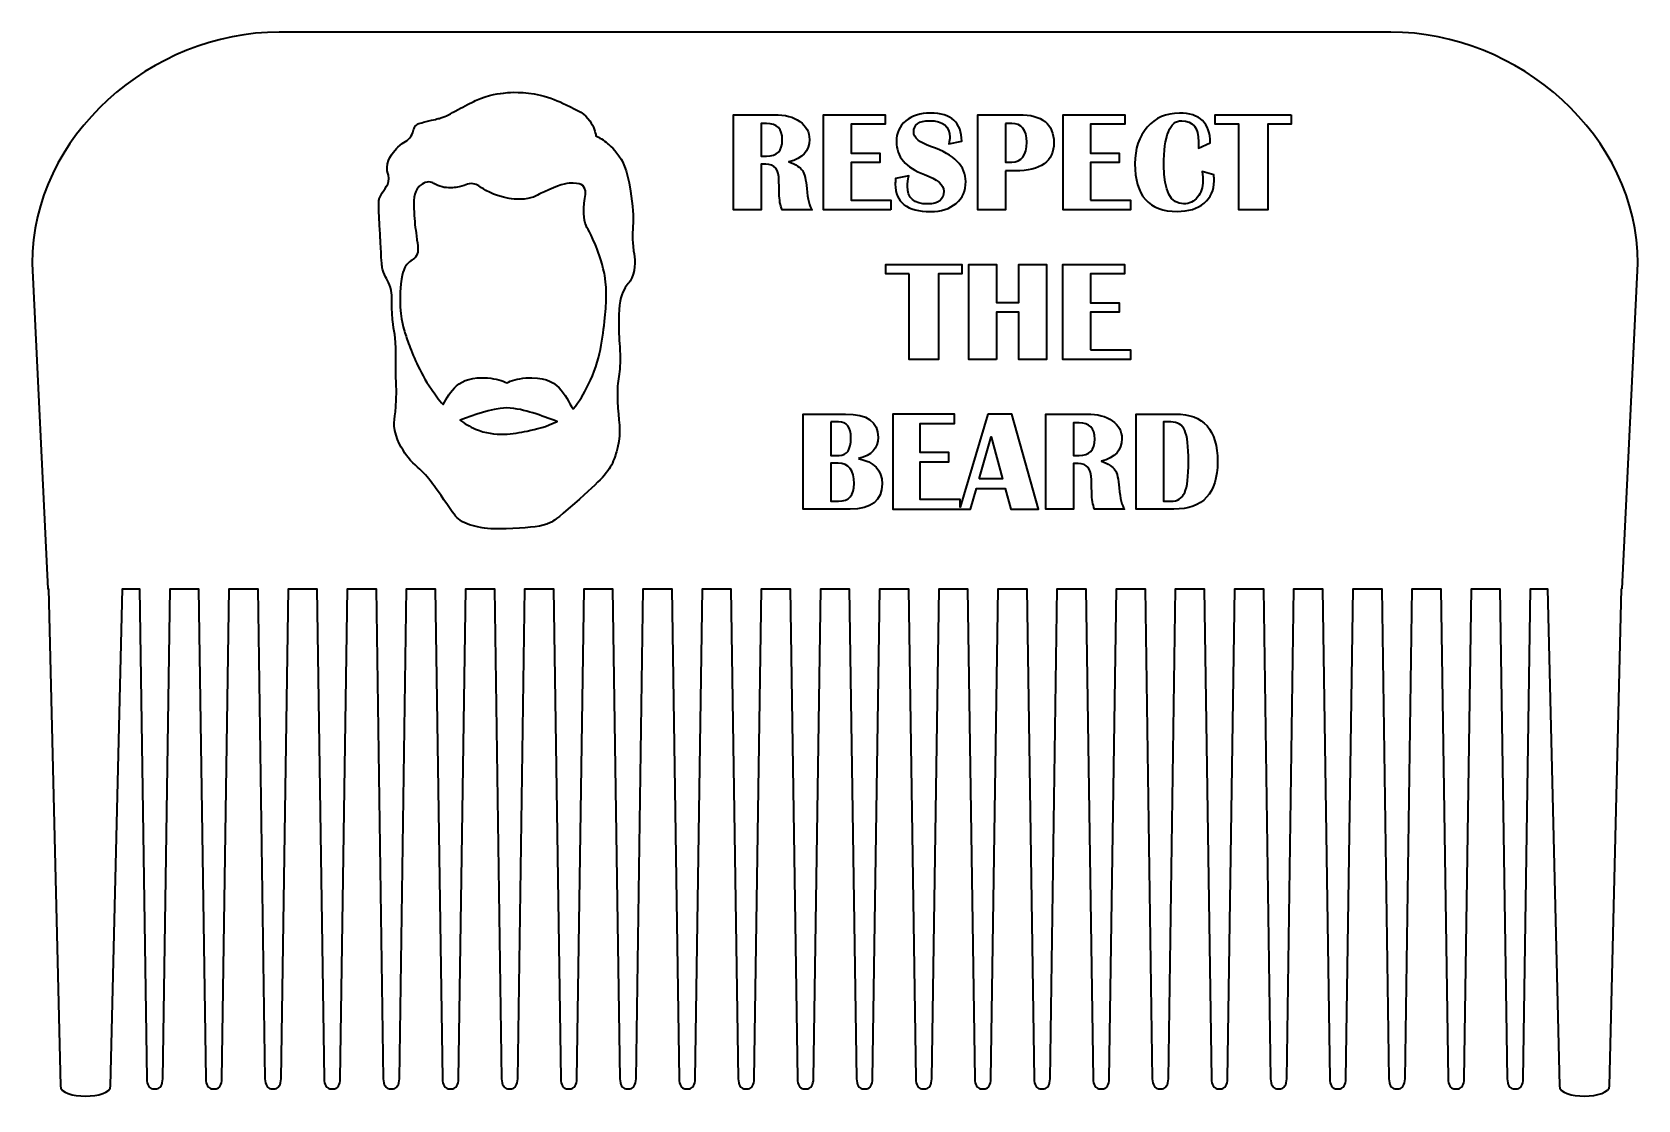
# Model space of a CAD drawing. Header units: inches. Extents: x 6.46 to 12.1, y -23.93 to -20.19.
import ezdxf

# ---------------------------------------------------------------- set-up
doc = ezdxf.new("R2010")
doc.units = ezdxf.units.IN
doc.header["$MEASUREMENT"] = 0
doc.layers.add('_U+0421_U+043B_U+043E_U+0439 1', color=7, linetype='Continuous')

# ---------------------------------------------------------------- blocks, each defined once
blk = doc.blocks.new('block 2')
at = {"layer": '_U+0421_U+043B_U+043E_U+0439 1', "color": 98, "lineweight": 35, "true_color": 0x010202}
for points, knots in [([(8.5644, -20.7796), (8.5527, -20.6788), (8.5342, -20.6451), (8.5266, -20.6325), (8.5075, -20.6009), (8.4828, -20.5799), (8.4804, -20.5779), (8.4646, -20.5647), (8.4496, -20.5561), (8.4383, -20.5506), (8.4362, -20.5377), (8.4311, -20.5177), (8.4173, -20.498), (8.3994, -20.4725), (8.3764, -20.4614), (8.3333, -20.4413), (8.3044, -20.4278), (8.2796, -20.4163), (8.2429, -20.4077), (8.1836, -20.3938), (8.136, -20.3977), (8.121, -20.3993), (8.1026, -20.4012), (8.0618, -20.4057), (8.0159, -20.4266), (7.9989, -20.4343), (7.9762, -20.4466), (7.955, -20.4581), (7.9235, -20.4752), (7.9141, -20.4814), (7.8941, -20.4875), (7.8882, -20.4893), (7.8761, -20.4922), (7.852, -20.498), (7.8211, -20.5055), (7.8151, -20.5064), (7.8079, -20.5127), (7.7957, -20.5235), (7.7997, -20.5327), (7.789, -20.5506), (7.7764, -20.5717), (7.7658, -20.5675), (7.7428, -20.5905), (7.7326, -20.6006), (7.7061, -20.6271), (7.7049, -20.6619), (7.7043, -20.6807), (7.7117, -20.6811), (7.7112, -20.6998), (7.7105, -20.7312), (7.6892, -20.7387), (7.6776, -20.7712), (7.6748, -20.779), (7.6747, -20.7823), (7.6787, -20.8626), (7.6816, -20.9226), (7.6801, -20.8888), (7.6829, -20.9425), (7.6858, -20.9996), (7.6858, -21.0052), (7.6892, -21.0181), (7.6974, -21.0503), (7.7071, -21.0534), (7.7165, -21.0833), (7.7253, -21.1112), (7.7199, -21.1183), (7.7228, -21.1736), (7.7261, -21.2378), (7.7337, -21.236), (7.7354, -21.2955), (7.7362, -21.3237), (7.7346, -21.3268), (7.7354, -21.3775), (7.7361, -21.4184), (7.7372, -21.4224), (7.7375, -21.4468), (7.7386, -21.5375), (7.7236, -21.5416), (7.7322, -21.5845), (7.7415, -21.6301), (7.7659, -21.6628), (7.7785, -21.6791), (7.8032, -21.711), (7.8169, -21.7123), (7.852, -21.7547), (7.8607, -21.7652), (7.8753, -21.7862), (7.9046, -21.8283), (7.9399, -21.8791), (7.945, -21.8883), (7.9613, -21.8997), (7.9831, -21.915), (8.0038, -21.9192), (8.0328, -21.9249), (8.0468, -21.9277), (8.0792, -21.9332), (8.1462, -21.9291), (8.2123, -21.9252), (8.2454, -21.9232), (8.2786, -21.9081), (8.2896, -21.9031), (8.2968, -21.8987), (8.3627, -21.8409), (8.4597, -21.7556), (8.4822, -21.7317), (8.4993, -21.6917), (8.5075, -21.6723), (8.5113, -21.6568), (8.514, -21.6454), (8.5287, -21.5835), (8.517, -21.5506), (8.514, -21.4815), (8.5102, -21.3929), (8.5274, -21.3989), (8.5224, -21.3029), (8.5207, -21.2708), (8.5176, -21.2465), (8.5182, -21.1999), (8.519, -21.1388), (8.5253, -21.1132), (8.5371, -21.0906), (8.5487, -21.0685), (8.5553, -21.0691), (8.5644, -21.0486), (8.5801, -21.0133), (8.5743, -20.9805), (8.5707, -20.954), (8.5592, -20.8677), (8.5765, -20.8835), (8.5644, -20.7796)], [0, 0, 0, 0, 1, 1, 1, 2, 2, 2, 3, 3, 3, 4, 4, 4, 5, 5, 5, 6, 6, 6, 7, 7, 7, 8, 8, 8, 9, 9, 9, 10, 10, 10, 11, 11, 11, 12, 12, 12, 13, 13, 13, 14, 14, 14, 15, 15, 15, 16, 16, 16, 17, 17, 17, 18, 18, 18, 19, 19, 19, 20, 20, 20, 21, 21, 21, 22, 22, 22, 23, 23, 23, 24, 24, 24, 25, 25, 25, 26, 26, 26, 27, 27, 27, 28, 28, 28, 29, 29, 29, 30, 30, 30, 31, 31, 31, 32, 32, 32, 33, 33, 33, 34, 34, 34, 35, 35, 35, 36, 36, 36, 37, 37, 37, 38, 38, 38, 39, 39, 39, 40, 40, 40, 41, 41, 41, 42, 42, 42, 43, 43, 43, 43]), ([(8.4699, -21.1894), (8.4622, -21.2588), (8.4552, -21.3371), (8.411, -21.4248), (8.3951, -21.4563), (8.3809, -21.4836), (8.3578, -21.5087), (8.3278, -21.4643), (8.3118, -21.3916), (8.1924, -21.4003), (8.1628, -21.4024), (8.1395, -21.4108), (8.1252, -21.4171), (8.1109, -21.4108), (8.0876, -21.4024), (8.0579, -21.4003), (7.951, -21.3925), (7.927, -21.4501), (7.9017, -21.4941), (7.8855, -21.4757), (7.8729, -21.4576), (7.8604, -21.4395), (7.8166, -21.3757), (7.7949, -21.3183), (7.7806, -21.2798), (7.7733, -21.2601), (7.7687, -21.2477), (7.7638, -21.2293), (7.7595, -21.2132), (7.7437, -21.1505), (7.7533, -21.0696), (7.7586, -21.0243), (7.7676, -21.0103), (7.7743, -21.0024), (7.7881, -20.9859), (7.799, -20.9869), (7.8079, -20.9709), (7.8168, -20.9547), (7.8132, -20.9402), (7.8079, -20.9015), (7.8045, -20.8764), (7.8006, -20.8479), (7.7995, -20.8196), (7.7979, -20.7769), (7.7972, -20.7486), (7.8163, -20.7292), (7.8196, -20.7259), (7.8335, -20.7125), (7.852, -20.7124), (7.8666, -20.7123), (7.8712, -20.7204), (7.8899, -20.7271), (7.9118, -20.7349), (7.9314, -20.7329), (7.9466, -20.7313), (7.9811, -20.7277), (7.9853, -20.7156), (8.0075, -20.7187), (8.0239, -20.7209), (8.0272, -20.7282), (8.0517, -20.7418), (8.0603, -20.7466), (8.09, -20.7623), (8.1273, -20.7691), (8.1431, -20.772), (8.1757, -20.7775), (8.2135, -20.767), (8.2323, -20.7617), (8.2266, -20.7597), (8.2723, -20.7397), (8.3204, -20.7187), (8.3397, -20.7153), (8.3585, -20.7166), (8.3756, -20.7177), (8.3844, -20.7183), (8.3921, -20.725), (8.4155, -20.7453), (8.3865, -20.7852), (8.3984, -20.8469), (8.4043, -20.8772), (8.4123, -20.8731), (8.4362, -20.933), (8.4414, -20.9461), (8.4586, -20.9895), (8.4678, -21.0339), (8.4705, -21.0472), (8.4801, -21.0969), (8.4699, -21.1894)], [0, 0, 0, 0, 1, 1, 1, 2, 2, 2, 3, 3, 3, 4, 4, 4, 5, 5, 5, 6, 6, 6, 7, 7, 7, 8, 8, 8, 9, 9, 9, 10, 10, 10, 11, 11, 11, 12, 12, 12, 13, 13, 13, 14, 14, 14, 15, 15, 15, 16, 16, 16, 17, 17, 17, 18, 18, 18, 19, 19, 19, 20, 20, 20, 21, 21, 21, 22, 22, 22, 23, 23, 23, 24, 24, 24, 25, 25, 25, 26, 26, 26, 27, 27, 27, 28, 28, 28, 29, 29, 29, 29]), ([(8.1967, -21.5866), (8.1497, -21.596), (8.0851, -21.609), (8.0159, -21.5803), (7.9937, -21.571), (7.9757, -21.5594), (7.9611, -21.5484), (8.0133, -21.5302), (8.063, -21.5085), (8.1252, -21.5053), (8.1922, -21.5088), (8.2447, -21.5339), (8.3016, -21.5527), (8.2655, -21.5727), (8.2295, -21.58), (8.1967, -21.5866)], [0, 0, 0, 0, 1, 1, 1, 2, 2, 2, 3, 3, 3, 4, 4, 4, 5, 5, 5, 5])]:
    blk.add_open_spline(points, degree=3, knots=knots, dxfattribs=at)
blk = doc.blocks.new('block 3')
at = {"layer": '_U+0421_U+043B_U+043E_U+0439 1', "color": 98, "lineweight": 35, "true_color": 0x010202}
for points, knots in [([(9.1785, -20.7357), (9.1758, -20.7042), (9.1709, -20.683), (9.1637, -20.6721), (9.1564, -20.6611), (9.1405, -20.6511), (9.1158, -20.642), (9.1638, -20.6297), (9.1878, -20.6034), (9.1878, -20.563), (9.1878, -20.5365), (9.1766, -20.5155), (9.1542, -20.4997), (9.1319, -20.484), (9.102, -20.4761), (9.0647, -20.4761), (9.0647, -20.4761), (8.9211, -20.4761), (8.9211, -20.4761), (8.9211, -20.4761), (8.9211, -20.81), (8.9211, -20.81), (8.9211, -20.81), (9.018, -20.81), (9.018, -20.81), (9.018, -20.81), (9.018, -20.6496), (9.018, -20.6496), (9.018, -20.6496), (9.0346, -20.6496), (9.0346, -20.6496), (9.0656, -20.6496), (9.0811, -20.6688), (9.0811, -20.7073), (9.0811, -20.7073), (9.0816, -20.7322), (9.0816, -20.7322), (9.0816, -20.7322), (9.0821, -20.7521), (9.0821, -20.7521), (9.0821, -20.7752), (9.0854, -20.7946), (9.0921, -20.81), (9.0921, -20.81), (9.1973, -20.81), (9.1973, -20.81), (9.1878, -20.798), (9.1816, -20.7732), (9.1785, -20.7357)], [0, 0, 0, 0, 1, 1, 1, 2, 2, 2, 3, 3, 3, 4, 4, 4, 5, 5, 5, 6, 6, 6, 7, 7, 7, 8, 8, 8, 9, 9, 9, 10, 10, 10, 11, 11, 11, 12, 12, 12, 13, 13, 13, 14, 14, 14, 15, 15, 15, 16, 16, 16, 16]), ([(9.0375, -20.6219), (9.0375, -20.6219), (9.018, -20.6219), (9.018, -20.6219), (9.018, -20.6219), (9.018, -20.5069), (9.018, -20.5069), (9.018, -20.5069), (9.0375, -20.5069), (9.0375, -20.5069), (9.0742, -20.5069), (9.0926, -20.5261), (9.0926, -20.5644), (9.0926, -20.6028), (9.0742, -20.6219), (9.0375, -20.6219)], [0, 0, 0, 0, 1, 1, 1, 2, 2, 2, 3, 3, 3, 4, 4, 4, 5, 5, 5, 5])]:
    blk.add_open_spline(points, degree=3, knots=knots, dxfattribs=at)
blk = doc.blocks.new('block 4')
at = {"layer": '_U+0421_U+043B_U+043E_U+0439 1', "color": 98, "lineweight": 35, "true_color": 0x010202}
for points, knots in [([(9.8764, -20.6733), (9.8764, -20.6733), (9.9099, -20.6733), (9.9099, -20.6733), (10.0008, -20.6733), (10.0462, -20.6403), (10.0462, -20.5742), (10.0462, -20.5088), (10.0053, -20.4761), (9.9236, -20.4761), (9.9236, -20.4761), (9.7795, -20.4761), (9.7795, -20.4761), (9.7795, -20.4761), (9.7795, -20.81), (9.7795, -20.81), (9.7795, -20.81), (9.8764, -20.81), (9.8764, -20.81), (9.8764, -20.81), (9.8764, -20.6733), (9.8764, -20.6733)], [0, 0, 0, 0, 1, 1, 1, 2, 2, 2, 3, 3, 3, 4, 4, 4, 5, 5, 5, 6, 6, 6, 7, 7, 7, 7]), ([(9.8764, -20.5069), (9.8764, -20.5069), (9.8982, -20.5069), (9.8982, -20.5069), (9.9334, -20.5069), (9.951, -20.5288), (9.951, -20.5725), (9.951, -20.6192), (9.9334, -20.6425), (9.8982, -20.6425), (9.8982, -20.6425), (9.8764, -20.6425), (9.8764, -20.6425), (9.8764, -20.6425), (9.8764, -20.5069), (9.8764, -20.5069)], [0, 0, 0, 0, 1, 1, 1, 2, 2, 2, 3, 3, 3, 4, 4, 4, 5, 5, 5, 5])]:
    blk.add_open_spline(points, degree=3, knots=knots, dxfattribs=at)
blk = doc.blocks.new('block 5')
at = {"layer": '_U+0421_U+043B_U+043E_U+0439 1', "color": 98, "lineweight": 35, "true_color": 0x010202}
for points, knots in [([(9.3599, -21.6835), (9.406, -21.6726), (9.4291, -21.6477), (9.4291, -21.6089), (9.4291, -21.5542), (9.3909, -21.5269), (9.3144, -21.5269), (9.3144, -21.5269), (9.1659, -21.5269), (9.1659, -21.5269), (9.1659, -21.5269), (9.1659, -21.8609), (9.1659, -21.8609), (9.1659, -21.8609), (9.331, -21.8609), (9.331, -21.8609), (9.4059, -21.8609), (9.4433, -21.8313), (9.4433, -21.7721), (9.4433, -21.7241), (9.4155, -21.6946), (9.3599, -21.6835)], [0, 0, 0, 0, 1, 1, 1, 2, 2, 2, 3, 3, 3, 4, 4, 4, 5, 5, 5, 6, 6, 6, 7, 7, 7, 7]), ([(9.2628, -21.5546), (9.2628, -21.5546), (9.2902, -21.5546), (9.2902, -21.5546), (9.3193, -21.5546), (9.3339, -21.5734), (9.3339, -21.6111), (9.3339, -21.6519), (9.3202, -21.6722), (9.2926, -21.6722), (9.2926, -21.6722), (9.2628, -21.6722), (9.2628, -21.6722), (9.2628, -21.6722), (9.2628, -21.5546), (9.2628, -21.5546)], [0, 0, 0, 0, 1, 1, 1, 2, 2, 2, 3, 3, 3, 4, 4, 4, 5, 5, 5, 5]), ([(9.2904, -21.8332), (9.2904, -21.8332), (9.2628, -21.8332), (9.2628, -21.8332), (9.2628, -21.8332), (9.2628, -21.6999), (9.2628, -21.6999), (9.2628, -21.6999), (9.2887, -21.6999), (9.2887, -21.6999), (9.326, -21.6999), (9.3447, -21.7236), (9.3447, -21.7711), (9.3447, -21.8125), (9.3266, -21.8332), (9.2904, -21.8332)], [0, 0, 0, 0, 1, 1, 1, 2, 2, 2, 3, 3, 3, 4, 4, 4, 5, 5, 5, 5])]:
    blk.add_open_spline(points, degree=3, knots=knots, dxfattribs=at)
blk = doc.blocks.new('block 6')
at = {"layer": '_U+0421_U+043B_U+043E_U+0439 1', "color": 98, "lineweight": 35, "true_color": 0x010202}
for points in [[(9.8142, -21.5269), (9.7173, -21.8542), (9.7173, -21.8273), (9.5774, -21.8273), (9.5774, -21.695), (9.6779, -21.695), (9.6779, -21.6615), (9.5774, -21.6615), (9.5774, -21.5604), (9.697, -21.5604), (9.697, -21.5269), (9.4805, -21.5269), (9.4805, -21.8609), (9.7153, -21.8609), (9.7173, -21.8609), (9.7532, -21.8609), (9.7745, -21.7884), (9.8751, -21.7884), (9.8949, -21.8609), (9.9923, -21.8609), (9.8993, -21.5269), (9.8142, -21.5269)], [(9.7841, -21.7549), (9.8266, -21.6069), (9.866, -21.7549), (9.7841, -21.7549)]]:
    blk.add_lwpolyline(points, dxfattribs=at)
blk = doc.blocks.new('block 7')
at = {"layer": '_U+0421_U+043B_U+043E_U+0439 1', "color": 98, "lineweight": 35, "true_color": 0x010202}
for points, knots in [([(10.261, -21.7229), (10.2537, -21.712), (10.2378, -21.7019), (10.2132, -21.6928), (10.2611, -21.6806), (10.2851, -21.6542), (10.2851, -21.6138), (10.2851, -21.5873), (10.2739, -21.5663), (10.2516, -21.5505), (10.2292, -21.5348), (10.1994, -21.5269), (10.162, -21.5269), (10.162, -21.5269), (10.0184, -21.5269), (10.0184, -21.5269), (10.0184, -21.5269), (10.0184, -21.8609), (10.0184, -21.8609), (10.0184, -21.8609), (10.1153, -21.8609), (10.1153, -21.8609), (10.1153, -21.8609), (10.1153, -21.7004), (10.1153, -21.7004), (10.1153, -21.7004), (10.1319, -21.7004), (10.1319, -21.7004), (10.1629, -21.7004), (10.1784, -21.7196), (10.1784, -21.7581), (10.1784, -21.7581), (10.1789, -21.7831), (10.1789, -21.7831), (10.1789, -21.7831), (10.1794, -21.8029), (10.1794, -21.8029), (10.1794, -21.826), (10.1827, -21.8454), (10.1894, -21.8609), (10.1894, -21.8609), (10.2946, -21.8609), (10.2946, -21.8609), (10.2852, -21.8488), (10.2789, -21.824), (10.2758, -21.7865), (10.2732, -21.755), (10.2683, -21.7338), (10.261, -21.7229)], [0, 0, 0, 0, 1, 1, 1, 2, 2, 2, 3, 3, 3, 4, 4, 4, 5, 5, 5, 6, 6, 6, 7, 7, 7, 8, 8, 8, 9, 9, 9, 10, 10, 10, 11, 11, 11, 12, 12, 12, 13, 13, 13, 14, 14, 14, 15, 15, 15, 16, 16, 16, 16]), ([(10.1349, -21.6727), (10.1349, -21.6727), (10.1153, -21.6727), (10.1153, -21.6727), (10.1153, -21.6727), (10.1153, -21.5578), (10.1153, -21.5578), (10.1153, -21.5578), (10.1349, -21.5578), (10.1349, -21.5578), (10.1716, -21.5578), (10.1899, -21.5769), (10.1899, -21.6152), (10.1899, -21.6536), (10.1716, -21.6727), (10.1349, -21.6727)], [0, 0, 0, 0, 1, 1, 1, 2, 2, 2, 3, 3, 3, 4, 4, 4, 5, 5, 5, 5])]:
    blk.add_open_spline(points, degree=3, knots=knots, dxfattribs=at)
blk = doc.blocks.new('block 8')
at = {"layer": '_U+0421_U+043B_U+043E_U+0439 1', "color": 98, "lineweight": 35, "true_color": 0x010202}
for points, knots in [([(10.4735, -21.5269), (10.4735, -21.5269), (10.335, -21.5269), (10.335, -21.5269), (10.335, -21.5269), (10.335, -21.8609), (10.335, -21.8609), (10.335, -21.8609), (10.4681, -21.8609), (10.4681, -21.8609), (10.57, -21.8609), (10.621, -21.8053), (10.621, -21.6943), (10.621, -21.5827), (10.5718, -21.5269), (10.4735, -21.5269)], [0, 0, 0, 0, 1, 1, 1, 2, 2, 2, 3, 3, 3, 4, 4, 4, 5, 5, 5, 5]), ([(10.5057, -21.803), (10.4968, -21.8231), (10.4806, -21.8332), (10.4573, -21.8332), (10.4573, -21.8332), (10.4319, -21.8332), (10.4319, -21.8332), (10.4319, -21.8332), (10.4319, -21.5546), (10.4319, -21.5546), (10.4319, -21.5546), (10.4573, -21.5546), (10.4573, -21.5546), (10.4808, -21.5546), (10.497, -21.5646), (10.5059, -21.5847), (10.5148, -21.6047), (10.5192, -21.6411), (10.5192, -21.6938), (10.5192, -21.7464), (10.5147, -21.7828), (10.5057, -21.803)], [0, 0, 0, 0, 1, 1, 1, 2, 2, 2, 3, 3, 3, 4, 4, 4, 5, 5, 5, 6, 6, 6, 7, 7, 7, 7])]:
    blk.add_open_spline(points, degree=3, knots=knots, dxfattribs=at)

msp = doc.modelspace()

# ---------------------------------------------------------------- linework, layer by layer
at = {"layer": '_U+0421_U+043B_U+043E_U+0439 1', "color": 98, "lineweight": 35, "true_color": 0x010202}
for points in [[(9.4742, -20.81), (9.2374, -20.81), (9.2374, -20.4761), (9.4539, -20.4761), (9.4539, -20.5096), (9.3343, -20.5096), (9.3343, -20.6107), (9.4348, -20.6107), (9.4348, -20.6442), (9.3343, -20.6442), (9.3343, -20.7765), (9.4742, -20.7765), (9.4742, -20.81)], [(10.1753, -20.7765), (10.3153, -20.7765), (10.3153, -20.81), (10.0785, -20.81), (10.0785, -20.4761), (10.295, -20.4761), (10.295, -20.5096), (10.1753, -20.5096), (10.1753, -20.6107), (10.2759, -20.6107), (10.2759, -20.6442), (10.1753, -20.6442), (10.1753, -20.7765)], [(10.8801, -20.4761), (10.8801, -20.5096), (10.7982, -20.5096), (10.7982, -20.81), (10.6954, -20.81), (10.6954, -20.5096), (10.613, -20.5096), (10.613, -20.4761), (10.8801, -20.4761)], [(9.5384, -21.035), (9.456, -21.035), (9.456, -21.0015), (9.7231, -21.0015), (9.7231, -21.035), (9.6411, -21.035), (9.6411, -21.3354), (9.5384, -21.3354), (9.5384, -21.035)], [(9.8449, -21.3354), (9.748, -21.3354), (9.748, -21.0015), (9.8449, -21.0015), (9.8449, -21.1358), (9.9239, -21.1358), (9.9239, -21.0015), (10.0208, -21.0015), (10.0208, -21.3354), (9.9239, -21.3354), (9.9239, -21.1693), (9.8449, -21.1693), (9.8449, -21.3354)], [(10.1749, -21.3019), (10.3149, -21.3019), (10.3149, -21.3354), (10.0781, -21.3354), (10.0781, -21.0015), (10.2946, -21.0015), (10.2946, -21.035), (10.1749, -21.035), (10.1749, -21.1361), (10.2755, -21.1361), (10.2755, -21.1696), (10.1749, -21.1696), (10.1749, -21.3019)]]:
    msp.add_lwpolyline(points, dxfattribs=at)
at = {"layer": '_U+0421_U+043B_U+043E_U+0439 1', "color": 22, "lineweight": 35, "true_color": 0xe52421}
msp.add_open_spline([(12.0417, -22.1412), (12.0417, -22.1412), (12.0393, -22.1412), (12.0393, -22.1412), (12.0393, -22.1412), (11.998, -23.8852), (11.998, -23.8852), (11.9969, -23.9319), (11.8226, -23.9347), (11.8214, -23.8852), (11.8214, -23.8852), (11.7802, -22.1412), (11.7802, -22.1412), (11.7802, -22.1412), (11.7204, -22.1412), (11.7204, -22.1412), (11.7204, -22.1412), (11.6949, -23.8614), (11.6949, -23.8614), (11.6947, -23.8803), (11.6856, -23.8954), (11.6746, -23.8954), (11.6746, -23.8954), (11.6587, -23.8954), (11.6587, -23.8954), (11.6477, -23.8954), (11.6387, -23.8803), (11.6384, -23.8614), (11.6384, -23.8614), (11.613, -22.1412), (11.613, -22.1412), (11.613, -22.1412), (11.5126, -22.1412), (11.5126, -22.1412), (11.5126, -22.1412), (11.4872, -23.8614), (11.4872, -23.8614), (11.4869, -23.8803), (11.4779, -23.8954), (11.4669, -23.8954), (11.4669, -23.8954), (11.451, -23.8954), (11.451, -23.8954), (11.44, -23.8954), (11.4309, -23.8803), (11.4307, -23.8614), (11.4307, -23.8614), (11.4052, -22.1412), (11.4052, -22.1412), (11.4052, -22.1412), (11.3049, -22.1412), (11.3049, -22.1412), (11.3049, -22.1412), (11.2795, -23.8614), (11.2795, -23.8614), (11.2792, -23.8803), (11.2702, -23.8954), (11.2591, -23.8954), (11.2591, -23.8954), (11.2433, -23.8954), (11.2433, -23.8954), (11.2322, -23.8954), (11.2232, -23.8803), (11.2229, -23.8614), (11.2229, -23.8614), (11.1975, -22.1412), (11.1975, -22.1412), (11.1975, -22.1412), (11.0972, -22.1412), (11.0972, -22.1412), (11.0972, -22.1412), (11.0718, -23.8614), (11.0718, -23.8614), (11.0715, -23.8803), (11.0625, -23.8954), (11.0514, -23.8954), (11.0514, -23.8954), (11.0355, -23.8954), (11.0355, -23.8954), (11.0245, -23.8954), (11.0155, -23.8803), (11.0152, -23.8614), (11.0152, -23.8614), (10.9898, -22.1412), (10.9898, -22.1412), (10.9898, -22.1412), (10.8895, -22.1412), (10.8895, -22.1412), (10.8895, -22.1412), (10.864, -23.8614), (10.864, -23.8614), (10.8638, -23.8803), (10.8547, -23.8954), (10.8437, -23.8954), (10.8437, -23.8954), (10.8278, -23.8954), (10.8278, -23.8954), (10.8168, -23.8954), (10.8077, -23.8803), (10.8075, -23.8614), (10.8075, -23.8614), (10.782, -22.1412), (10.782, -22.1412), (10.782, -22.1412), (10.6817, -22.1412), (10.6817, -22.1412), (10.6817, -22.1412), (10.6563, -23.8614), (10.6563, -23.8614), (10.656, -23.8803), (10.647, -23.8954), (10.636, -23.8954), (10.636, -23.8954), (10.6201, -23.8954), (10.6201, -23.8954), (10.609, -23.8954), (10.6, -23.8803), (10.5997, -23.8614), (10.5997, -23.8614), (10.5743, -22.1412), (10.5743, -22.1412), (10.5743, -22.1412), (10.474, -22.1412), (10.474, -22.1412), (10.474, -22.1412), (10.4486, -23.8614), (10.4486, -23.8614), (10.4483, -23.8803), (10.4393, -23.8954), (10.4282, -23.8954), (10.4282, -23.8954), (10.4124, -23.8954), (10.4124, -23.8954), (10.4013, -23.8954), (10.3923, -23.8803), (10.392, -23.8614), (10.392, -23.8614), (10.3666, -22.1412), (10.3666, -22.1412), (10.3666, -22.1412), (10.2663, -22.1412), (10.2663, -22.1412), (10.2663, -22.1412), (10.2408, -23.8614), (10.2408, -23.8614), (10.2406, -23.8803), (10.2315, -23.8954), (10.2205, -23.8954), (10.2205, -23.8954), (10.2046, -23.8954), (10.2046, -23.8954), (10.1936, -23.8954), (10.1846, -23.8803), (10.1843, -23.8614), (10.1843, -23.8614), (10.1589, -22.1412), (10.1589, -22.1412), (10.1589, -22.1412), (10.0585, -22.1412), (10.0585, -22.1412), (10.0585, -22.1412), (10.0331, -23.8614), (10.0331, -23.8614), (10.0328, -23.8803), (10.0238, -23.8954), (10.0128, -23.8954), (10.0128, -23.8954), (9.9969, -23.8954), (9.9969, -23.8954), (9.9859, -23.8954), (9.9768, -23.8803), (9.9766, -23.8614), (9.9766, -23.8614), (9.9511, -22.1412), (9.9511, -22.1412), (9.9511, -22.1412), (9.8508, -22.1412), (9.8508, -22.1412), (9.8508, -22.1412), (9.8254, -23.8614), (9.8254, -23.8614), (9.8251, -23.8803), (9.8161, -23.8954), (9.805, -23.8954), (9.805, -23.8954), (9.7892, -23.8954), (9.7892, -23.8954), (9.7781, -23.8954), (9.7691, -23.8803), (9.7688, -23.8614), (9.7688, -23.8614), (9.7434, -22.1412), (9.7434, -22.1412), (9.7434, -22.1412), (9.6431, -22.1412), (9.6431, -22.1412), (9.6431, -22.1412), (9.6177, -23.8614), (9.6177, -23.8614), (9.6174, -23.8803), (9.6083, -23.8954), (9.5973, -23.8954), (9.5973, -23.8954), (9.5814, -23.8954), (9.5814, -23.8954), (9.5704, -23.8954), (9.5614, -23.8803), (9.5611, -23.8614), (9.5611, -23.8614), (9.5357, -22.1412), (9.5357, -22.1412), (9.5357, -22.1412), (9.4353, -22.1412), (9.4353, -22.1412), (9.4353, -22.1412), (9.4099, -23.8614), (9.4099, -23.8614), (9.4096, -23.8803), (9.4006, -23.8954), (9.3896, -23.8954), (9.3896, -23.8954), (9.3737, -23.8954), (9.3737, -23.8954), (9.3627, -23.8954), (9.3536, -23.8803), (9.3534, -23.8614), (9.3534, -23.8614), (9.3279, -22.1412), (9.3279, -22.1412), (9.3279, -22.1412), (9.2276, -22.1412), (9.2276, -22.1412), (9.2276, -22.1412), (9.2022, -23.8614), (9.2022, -23.8614), (9.2019, -23.8803), (9.1929, -23.8954), (9.1819, -23.8954), (9.1819, -23.8954), (9.166, -23.8954), (9.166, -23.8954), (9.1549, -23.8954), (9.1459, -23.8803), (9.1456, -23.8614), (9.1456, -23.8614), (9.1202, -22.1412), (9.1202, -22.1412), (9.1202, -22.1412), (9.0199, -22.1412), (9.0199, -22.1412), (9.0199, -22.1412), (8.9945, -23.8614), (8.9945, -23.8614), (8.9942, -23.8803), (8.9852, -23.8954), (8.9741, -23.8954), (8.9741, -23.8954), (8.9582, -23.8954), (8.9582, -23.8954), (8.9472, -23.8954), (8.9382, -23.8803), (8.9379, -23.8614), (8.9379, -23.8614), (8.9125, -22.1412), (8.9125, -22.1412), (8.9125, -22.1412), (8.8122, -22.1412), (8.8122, -22.1412), (8.8122, -22.1412), (8.7867, -23.8614), (8.7867, -23.8614), (8.7865, -23.8803), (8.7774, -23.8954), (8.7664, -23.8954), (8.7664, -23.8954), (8.7505, -23.8954), (8.7505, -23.8954), (8.7395, -23.8954), (8.7305, -23.8803), (8.7302, -23.8614), (8.7302, -23.8614), (8.7047, -22.1412), (8.7047, -22.1412), (8.7047, -22.1412), (8.6044, -22.1412), (8.6044, -22.1412), (8.6044, -22.1412), (8.579, -23.8614), (8.579, -23.8614), (8.5787, -23.8803), (8.5697, -23.8954), (8.5587, -23.8954), (8.5587, -23.8954), (8.5428, -23.8954), (8.5428, -23.8954), (8.5317, -23.8954), (8.5227, -23.8803), (8.5224, -23.8614), (8.5224, -23.8614), (8.497, -22.1412), (8.497, -22.1412), (8.497, -22.1412), (8.3967, -22.1412), (8.3967, -22.1412), (8.3967, -22.1412), (8.3713, -23.8614), (8.3713, -23.8614), (8.371, -23.8803), (8.362, -23.8954), (8.3509, -23.8954), (8.3509, -23.8954), (8.3351, -23.8954), (8.3351, -23.8954), (8.324, -23.8954), (8.315, -23.8803), (8.3147, -23.8614), (8.3147, -23.8614), (8.2893, -22.1412), (8.2893, -22.1412), (8.2893, -22.1412), (8.189, -22.1412), (8.189, -22.1412), (8.189, -22.1412), (8.1635, -23.8614), (8.1635, -23.8614), (8.1633, -23.8803), (8.1542, -23.8954), (8.1432, -23.8954), (8.1432, -23.8954), (8.1273, -23.8954), (8.1273, -23.8954), (8.1163, -23.8954), (8.1073, -23.8803), (8.107, -23.8614), (8.107, -23.8614), (8.0816, -22.1412), (8.0816, -22.1412), (8.0816, -22.1412), (7.9812, -22.1412), (7.9812, -22.1412), (7.9812, -22.1412), (7.9558, -23.8614), (7.9558, -23.8614), (7.9555, -23.8803), (7.9465, -23.8954), (7.9355, -23.8954), (7.9355, -23.8954), (7.9196, -23.8954), (7.9196, -23.8954), (7.9086, -23.8954), (7.8995, -23.8803), (7.8993, -23.8614), (7.8993, -23.8614), (7.8738, -22.1412), (7.8738, -22.1412), (7.8738, -22.1412), (7.7735, -22.1412), (7.7735, -22.1412), (7.7735, -22.1412), (7.7481, -23.8614), (7.7481, -23.8614), (7.7478, -23.8803), (7.7388, -23.8954), (7.7277, -23.8954), (7.7277, -23.8954), (7.7119, -23.8954), (7.7119, -23.8954), (7.7008, -23.8954), (7.6918, -23.8803), (7.6915, -23.8614), (7.6915, -23.8614), (7.6661, -22.1412), (7.6661, -22.1412), (7.6661, -22.1412), (7.5658, -22.1412), (7.5658, -22.1412), (7.5658, -22.1412), (7.5404, -23.8614), (7.5404, -23.8614), (7.5401, -23.8803), (7.5311, -23.8954), (7.52, -23.8954), (7.52, -23.8954), (7.5041, -23.8954), (7.5041, -23.8954), (7.4931, -23.8954), (7.4841, -23.8803), (7.4838, -23.8614), (7.4838, -23.8614), (7.4584, -22.1412), (7.4584, -22.1412), (7.4584, -22.1412), (7.3581, -22.1412), (7.3581, -22.1412), (7.3581, -22.1412), (7.3326, -23.8614), (7.3326, -23.8614), (7.3323, -23.8803), (7.3233, -23.8954), (7.3123, -23.8954), (7.3123, -23.8954), (7.2964, -23.8954), (7.2964, -23.8954), (7.2854, -23.8954), (7.2763, -23.8803), (7.2761, -23.8614), (7.2761, -23.8614), (7.2506, -22.1412), (7.2506, -22.1412), (7.2506, -22.1412), (7.1503, -22.1412), (7.1503, -22.1412), (7.1503, -22.1412), (7.1249, -23.8614), (7.1249, -23.8614), (7.1246, -23.8803), (7.1156, -23.8954), (7.1046, -23.8954), (7.1046, -23.8954), (7.0887, -23.8954), (7.0887, -23.8954), (7.0776, -23.8954), (7.0686, -23.8803), (7.0683, -23.8614), (7.0683, -23.8614), (7.0429, -22.1412), (7.0429, -22.1412), (7.0429, -22.1412), (6.9426, -22.1412), (6.9426, -22.1412), (6.9426, -22.1412), (6.9172, -23.8614), (6.9172, -23.8614), (6.9169, -23.8803), (6.9079, -23.8954), (6.8968, -23.8954), (6.8968, -23.8954), (6.881, -23.8954), (6.881, -23.8954), (6.8699, -23.8954), (6.8609, -23.8803), (6.8606, -23.8614), (6.8606, -23.8614), (6.8352, -22.1412), (6.8352, -22.1412), (6.8352, -22.1412), (6.7754, -22.1412), (6.7754, -22.1412), (6.7754, -22.1412), (6.7341, -23.8852), (6.7341, -23.8852), (6.7336, -23.9099), (6.6897, -23.9216), (6.6459, -23.9213), (6.6459, -23.9213), (6.6459, -23.9213), (6.6458, -23.9213), (6.6458, -23.9213), (6.6458, -23.9213), (6.6458, -23.9213), (6.6019, -23.9216), (6.5581, -23.9099), (6.5575, -23.8852), (6.5575, -23.8852), (6.5163, -22.1412), (6.5163, -22.1412), (6.5163, -22.1412), (6.5139, -22.1412), (6.5139, -22.1412), (6.5139, -22.1412), (6.4583, -20.9988), (6.4583, -20.9988), (6.4583, -20.5501), (6.8777, -20.1863), (7.3264, -20.1863), (7.3264, -20.1863), (11.2292, -20.1863), (11.2292, -20.1863), (11.6779, -20.1863), (12.0972, -20.5501), (12.0972, -20.9988), (12.0972, -20.9988), (12.0417, -22.1412), (12.0417, -22.1412)], degree=3, knots=[0, 0, 0, 0, 1, 1, 1, 2, 2, 2, 3, 3, 3, 4, 4, 4, 5, 5, 5, 6, 6, 6, 7, 7, 7, 8, 8, 8, 9, 9, 9, 10, 10, 10, 11, 11, 11, 12, 12, 12, 13, 13, 13, 14, 14, 14, 15, 15, 15, 16, 16, 16, 17, 17, 17, 18, 18, 18, 19, 19, 19, 20, 20, 20, 21, 21, 21, 22, 22, 22, 23, 23, 23, 24, 24, 24, 25, 25, 25, 26, 26, 26, 27, 27, 27, 28, 28, 28, 29, 29, 29, 30, 30, 30, 31, 31, 31, 32, 32, 32, 33, 33, 33, 34, 34, 34, 35, 35, 35, 36, 36, 36, 37, 37, 37, 38, 38, 38, 39, 39, 39, 40, 40, 40, 41, 41, 41, 42, 42, 42, 43, 43, 43, 44, 44, 44, 45, 45, 45, 46, 46, 46, 47, 47, 47, 48, 48, 48, 49, 49, 49, 50, 50, 50, 51, 51, 51, 52, 52, 52, 53, 53, 53, 54, 54, 54, 55, 55, 55, 56, 56, 56, 57, 57, 57, 58, 58, 58, 59, 59, 59, 60, 60, 60, 61, 61, 61, 62, 62, 62, 63, 63, 63, 64, 64, 64, 65, 65, 65, 66, 66, 66, 67, 67, 67, 68, 68, 68, 69, 69, 69, 70, 70, 70, 71, 71, 71, 72, 72, 72, 73, 73, 73, 74, 74, 74, 75, 75, 75, 76, 76, 76, 77, 77, 77, 78, 78, 78, 79, 79, 79, 80, 80, 80, 81, 81, 81, 82, 82, 82, 83, 83, 83, 84, 84, 84, 85, 85, 85, 86, 86, 86, 87, 87, 87, 88, 88, 88, 89, 89, 89, 90, 90, 90, 91, 91, 91, 92, 92, 92, 93, 93, 93, 94, 94, 94, 95, 95, 95, 96, 96, 96, 97, 97, 97, 98, 98, 98, 99, 99, 99, 100, 100, 100, 101, 101, 101, 102, 102, 102, 103, 103, 103, 104, 104, 104, 105, 105, 105, 106, 106, 106, 107, 107, 107, 108, 108, 108, 109, 109, 109, 110, 110, 110, 111, 111, 111, 112, 112, 112, 113, 113, 113, 114, 114, 114, 115, 115, 115, 116, 116, 116, 117, 117, 117, 118, 118, 118, 119, 119, 119, 120, 120, 120, 121, 121, 121, 122, 122, 122, 123, 123, 123, 124, 124, 124, 125, 125, 125, 126, 126, 126, 127, 127, 127, 128, 128, 128, 129, 129, 129, 130, 130, 130, 131, 131, 131, 132, 132, 132, 133, 133, 133, 134, 134, 134, 135, 135, 135, 136, 136, 136, 137, 137, 137, 138, 138, 138, 139, 139, 139, 140, 140, 140, 141, 141, 141, 142, 142, 142, 143, 143, 143, 144, 144, 144, 145, 145, 145, 146, 146, 146, 147, 147, 147, 148, 148, 148, 149, 149, 149, 150, 150, 150, 151, 151, 151, 152, 152, 152, 153, 153, 153, 154, 154, 154, 155, 155, 155, 156, 156, 156, 157, 157, 157, 158, 158, 158, 159, 159, 159, 160, 160, 160, 161, 161, 161, 161], dxfattribs=at)
at = {"layer": '_U+0421_U+043B_U+043E_U+0439 1', "color": 98, "lineweight": 35, "true_color": 0x010202}
for points, knots in [([(9.4894, -20.72), (9.4894, -20.7148), (9.4898, -20.7084), (9.4906, -20.7007), (9.4906, -20.7007), (9.5373, -20.6904), (9.5373, -20.6904), (9.5337, -20.7046), (9.532, -20.7169), (9.532, -20.7274), (9.532, -20.7688), (9.5557, -20.7895), (9.6031, -20.7895), (9.6411, -20.7895), (9.6601, -20.7746), (9.6601, -20.7447), (9.6601, -20.7225), (9.6374, -20.7031), (9.5919, -20.6863), (9.5262, -20.6621), (9.4933, -20.6235), (9.4933, -20.5705), (9.4933, -20.5405), (9.5043, -20.5164), (9.5262, -20.498), (9.5481, -20.4797), (9.577, -20.4705), (9.6127, -20.4705), (9.6861, -20.4705), (9.7228, -20.5035), (9.7228, -20.5696), (9.7228, -20.5696), (9.6778, -20.5779), (9.6778, -20.5779), (9.6797, -20.5689), (9.6807, -20.5614), (9.6807, -20.5554), (9.6807, -20.5166), (9.6571, -20.4972), (9.61, -20.4972), (9.5728, -20.4972), (9.5542, -20.5105), (9.5542, -20.5373), (9.5542, -20.5573), (9.575, -20.5745), (9.6166, -20.5889), (9.6968, -20.6165), (9.737, -20.6572), (9.737, -20.7112), (9.737, -20.7429), (9.7257, -20.7683), (9.7032, -20.7874), (9.6807, -20.8066), (9.6508, -20.8162), (9.6134, -20.8162), (9.5307, -20.8162), (9.4894, -20.7841), (9.4894, -20.72)], [0, 0, 0, 0, 1, 1, 1, 2, 2, 2, 3, 3, 3, 4, 4, 4, 5, 5, 5, 6, 6, 6, 7, 7, 7, 8, 8, 8, 9, 9, 9, 10, 10, 10, 11, 11, 11, 12, 12, 12, 13, 13, 13, 14, 14, 14, 15, 15, 15, 16, 16, 16, 17, 17, 17, 18, 18, 18, 19, 19, 19, 19]), ([(10.3309, -20.6486), (10.3309, -20.5957), (10.3454, -20.5529), (10.3742, -20.52), (10.4031, -20.4872), (10.4407, -20.4707), (10.487, -20.4707), (10.5593, -20.4707), (10.5954, -20.5055), (10.5954, -20.575), (10.5954, -20.575), (10.5538, -20.594), (10.5538, -20.594), (10.5543, -20.5842), (10.5545, -20.5767), (10.5545, -20.5713), (10.5545, -20.522), (10.5348, -20.4974), (10.4953, -20.4974), (10.4536, -20.4974), (10.4327, -20.5497), (10.4327, -20.6542), (10.4327, -20.7441), (10.456, -20.789), (10.5027, -20.789), (10.5219, -20.789), (10.5379, -20.7813), (10.5507, -20.766), (10.5635, -20.7507), (10.5699, -20.7315), (10.5699, -20.7085), (10.5699, -20.7012), (10.5689, -20.6903), (10.5668, -20.676), (10.5668, -20.676), (10.6081, -20.6868), (10.6081, -20.6868), (10.6088, -20.6952), (10.6091, -20.7026), (10.6091, -20.7088), (10.6091, -20.7412), (10.5973, -20.7672), (10.5739, -20.7866), (10.5504, -20.806), (10.5189, -20.8157), (10.4794, -20.8157), (10.3804, -20.8157), (10.3309, -20.76), (10.3309, -20.6486)], [0, 0, 0, 0, 1, 1, 1, 2, 2, 2, 3, 3, 3, 4, 4, 4, 5, 5, 5, 6, 6, 6, 7, 7, 7, 8, 8, 8, 9, 9, 9, 10, 10, 10, 11, 11, 11, 12, 12, 12, 13, 13, 13, 14, 14, 14, 15, 15, 15, 16, 16, 16, 16])]:
    msp.add_open_spline(points, degree=3, knots=knots, dxfattribs=at)

# ---------------------------------------------------------------- block references
at = {"layer": '_U+0421_U+043B_U+043E_U+0439 1'}
for name in ['block 2', 'block 3', 'block 4', 'block 5', 'block 6', 'block 7', 'block 8']:
    msp.add_blockref(name, (0, 0), dxfattribs=at)

doc.saveas('drawing.dxf')
